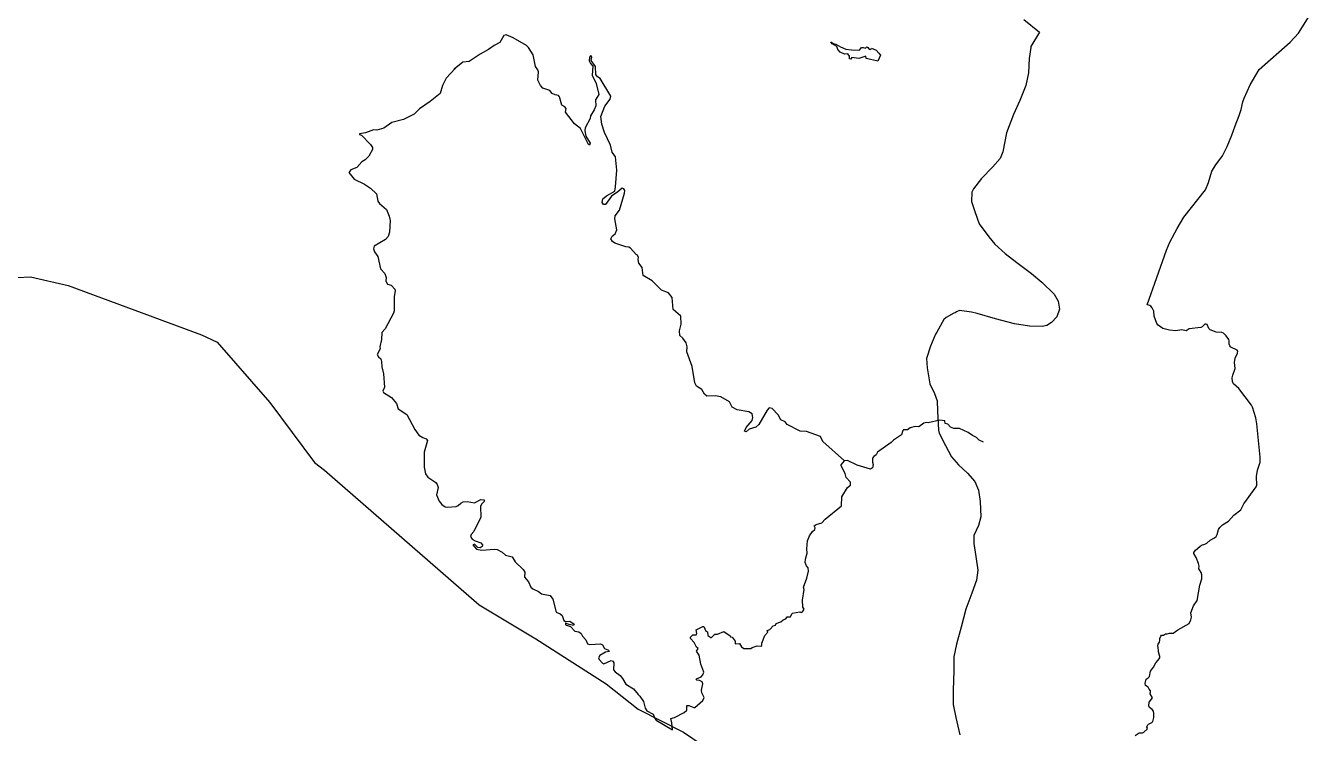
# Model space of a CAD drawing. Header units: millimetres. Extents: x 170 to 95391, y -643 to 69125.
# Drawn here: x 74260 to 94126, y 21765 to 32716 of the extents above; entities that cross this region are included whole.
import ezdxf

# ---------------------------------------------------------------- set-up
doc = ezdxf.new("R2010")
doc.units = ezdxf.units.MM
for name, color, linetype in [('railways', 4, 'Continuous'), ('roads_1', 1, 'Continuous'), ('roads_2', 2, 'Continuous'), ('roads_3', 3, 'Continuous'), ('water', 7, 'Continuous')]:
    doc.layers.add(name, color=color, linetype=linetype)

msp = doc.modelspace()

# ---------------------------------------------------------------- linework, layer by layer
at = {"layer": 'railways'}
for points in [[(89707.51, 32813.81), (89949.96, 32614.35), (89814.84, 32392.2), (89813.81, 32376.69), (89791.99, 32209.45), (89777.57, 31985.65), (89736.45, 31788.56), (89643.45, 31560.69), (89545.69, 31341.69), (89437.11, 31059.58), (89384.02, 30761.71), (89341.4, 30658.83), (89223.89, 30524.16), (89051.58, 30352.06), (88926.28, 30190.83), (88904, 30138.84), (88899.51, 29993.68), (88949.59, 29838.3), (89017.74, 29651.81), (89166.31, 29448.33), (89258.76, 29335.98), (89421.01, 29188.96), (89598.63, 29049.63), (89828.84, 28881.26), (89984.45, 28746.47), (90178.18, 28561.64), (90240.95, 28452.75), (90257.66, 28329.67), (90218.8, 28211.26), (90137.89, 28120.74), (90061.97, 28074.53), (89993.85, 28059.32), (89796.44, 28064.63), (89564.66, 28102.25), (89267.91, 28181.16), (88984.57, 28260.02), (88899.37, 28281.46), (88713.57, 28310.02), (88663.63, 28286.97), (88643.45, 28274.88), (88626.16, 28267.2), (88507.98, 28202.35), (88470.45, 28169.28), (88362.19, 27971.4), (88340.97, 27941.58), (88264.39, 27754.64), (88201.2, 27563.21), (88213.01, 27421.3), (88252.12, 27172.88), (88323.32, 27024.04), (88368.81, 26909.69), (88372.86, 26748.97), (88384.94, 26458.56), (88399.09, 26408.63), (88496.01, 26222), (88590.1, 26044.25), (88694.02, 25920.76), (88837.22, 25789.34), (88948.81, 25664.71), (89003.8, 25530.36), (89029.84, 25352.93), (89043.14, 25115.71), (89007.05, 24979.56), (88935.4, 24824.73), (88934.85, 24701.72)], [(88934.85, 24701.72), (88965.58, 24502.1), (88993.38, 24291.41), (88973.5, 24136.35), (88904.52, 23936.08), (88810.37, 23684.94), (88737.19, 23407.11), (88663.12, 23143.69), (88626.75, 22949.92), (88621.92, 22731.62), (88615.77, 22434.64), (88611.88, 22213.02), (88654.09, 22007.8), (88719.04, 21740.42)]]:
    msp.add_lwpolyline(points, dxfattribs=at)
at = {"layer": 'roads_1'}
msp.add_lwpolyline([(73933.06, 28811.2), (74336.24, 28829.27), (74916.62, 28694.9), (76979.91, 27929.96), (77223.2, 27818.07), (78036.57, 26884.39), (78729.55, 25955.44), (78885.23, 25835.87), (81278.13, 23751.45), (82154.76, 23226.87), (83245.83, 22529.28), (83738.94, 22137.77), (84439.68, 21782.1), (85031.6, 21381.95), (85662.85, 20850.57), (86474.82, 20224.15), (87356.41, 19503.22), (87655.47, 19194.61)], dxfattribs=at)
at = {"layer": 'roads_2'}
for points in [[(91614.56, 28394.76), (91916.72, 29240.52), (91967.07, 29363.4), (92080.3, 29578.09), (92184.64, 29752.91), (92519.43, 30177.64), (92564.07, 30288.34), (92614.74, 30463.27), (92678.4, 30562.84), (92784.58, 30703.33), (92856.19, 30848.31), (92926, 31022.09), (92976.53, 31168.23), (93042.44, 31326.52), (93072.53, 31418.41), (93098.9, 31538), (93119.36, 31596.67), (93211.33, 31801.43), (93350.46, 32036.02), (93828.93, 32459.37), (93958.06, 32597.59), (94126.03, 32862.04)], [(92338.13, 24563.56), (92365.13, 24601.16), (92431.62, 24658.64), (92459.59, 24675.2), (92508.55, 24690.62), (92537.48, 24706.07), (92592.33, 24755.82), (92659.69, 24792.25), (92685.67, 24813.26), (92701.21, 24839.81), (92719.75, 24917.32), (92741.95, 24952.72), (92784.39, 24991.42), (92876.75, 25046.63), (92957.77, 25140.65), (93063.67, 25224.64), (93113.05, 25317.61), (93304.14, 25579.8), (93314.8, 25607.48), (93307.68, 25738.21), (93326.3, 25837.88), (93367.17, 25961.88), (93367.49, 26039.42), (93315.95, 26554.65), (93299.95, 26649.95), (93247.9, 26810.68), (93230.77, 26841.73), (93033.14, 27099.12), (92953.8, 27173.49), (92938.62, 27210.08), (92934.05, 27264.37), (92940.94, 27307.56), (92980.77, 27412.72), (92970.52, 27505.8), (92976.64, 27570.04), (93014.34, 27647.51), (93020.22, 27678.53), (93006.87, 27695.16), (92909.2, 27739.67), (92893.96, 27762.96), (92887.35, 27786.24), (92887.57, 27839.41), (92880.86, 27861.58), (92837.97, 27918.17), (92797.79, 27958.12), (92773.86, 27965.92), (92685.62, 27973.85), (92593.66, 28009.48), (92572.56, 28028.35), (92545.03, 28090.44), (92528.77, 28098.23), (92510.55, 28097.16), (92466.19, 28055.14), (92446.02, 28043.01), (92265.47, 28024.52), (92219.33, 27994.71), (92151.26, 28010.35), (92058.13, 27996.13), (91964.04, 28001.87), (91856.71, 28027.56), (91784.95, 28079.78), (91766.86, 28107.5), (91724.12, 28219.48), (91718.7, 28295.94), (91694.01, 28350.27), (91672.07, 28374.69), (91657.73, 28383.59), (91614.56, 28394.76)], [(91428.64, 21731.64), (91493.16, 21771.39), (91543.12, 21772.4), (91566.18, 21781.22), (91617.32, 21832.07), (91620.25, 21845.36), (91613.51, 21861.99), (91615.49, 21875.28), (91629.11, 21898.52), (91637.78, 21907.36), (91687.74, 21930.52), (91703.26, 21948.21), (91718.86, 22009.11), (91721.06, 22074.46), (91714.5, 22109.93), (91692.46, 22135.45), (91650.39, 22165.44), (91639.86, 22190.94), (91644.89, 22245.21), (91698.97, 22312.68), (91664.72, 22374.79), (91669.67, 22411.34), (91666.84, 22423.53), (91645.77, 22450.15), (91629.6, 22481.21), (91591.25, 22505.65), (91585.62, 22535.58), (91600.31, 22605.34), (91632.12, 22621.88), (91654.28, 22646.21), (91668.06, 22729.27), (91716.35, 22786.78), (91748.3, 22858.72), (91787.88, 22898.53), (91811.99, 22931.71), (91814.02, 22956.07), (91794.17, 23024.8), (91794.29, 23051.39), (91784.73, 23081.32), (91783.97, 23128.95), (91785.96, 23145.57), (91805.37, 23176.55), (91814.13, 23207.54), (91813.27, 23230.8), (91825.9, 23269.55), (91837.47, 23282.82), (91868.16, 23284.98), (91898.06, 23304.86), (91927.8, 23307.02), (91959.48, 23316.92), (92017.1, 23315.7), (92090.29, 23366.52), (92266.47, 23466.98), (92289.71, 23521.21), (92301.4, 23564.4), (92291.13, 23630.89), (92334.73, 23738.26), (92392.71, 23820.12), (92430.15, 24059.34), (92463.16, 24156.75), (92464.38, 24219.89), (92451.12, 24256.48), (92424.42, 24293.08), (92417.69, 24310.82), (92418.82, 24349.59), (92411.32, 24391.7), (92375.28, 24484.83), (92339.97, 24545.83), (92338.13, 24563.56)]]:
    msp.add_lwpolyline(points, dxfattribs=at)
at = {"layer": 'roads_3'}
for points in [[(83006.21, 32254.17), (82987.87, 32227.66), (82981.83, 32170.06), (82999.84, 32132.29), (83039.86, 32088.87), (83027.64, 31948.18), (83091.18, 31820.41), (83132.48, 31651.74), (83078.39, 31566.68), (83083.68, 31476.89), (83057.48, 31411.64), (83003.37, 31322.14), (82998.35, 31278.95), (82920.01, 31135.28), (82915.95, 31090.97), (82927.97, 31005.57), (82996.42, 30899.94), (82986.68, 30868.96), (82972.35, 30876.79), (82846.16, 31122.36), (82751.68, 31194.88), (82616.55, 31377.32), (82623.56, 31436.02), (82605.47, 31458.28), (82555.78, 31484.03), (82522.93, 31617.19), (82505.77, 31633.9), (82454.09, 31645.25), (82409.18, 31668.75), (82370.13, 31714.39), (82262.04, 31747.09), (82224.89, 31789.4), (82184.13, 31874.94), (82194.38, 32003.45), (82186.87, 32033.41), (82149.78, 32086.8), (82116.21, 32263.18), (82042.08, 32378.83), (82008.7, 32407.81), (81805.25, 32526.35), (81696.28, 32573.47), (81657.92, 32565.91), (81599.86, 32456.5), (81511.48, 32410.41), (81424.91, 32345.48), (81291.38, 32277.47), (81125.03, 32164.2), (81025.33, 32152.54), (80891.57, 32042.42), (80905.99, 32051.21), (80766.27, 31901.23), (80710.11, 31789.59), (80675.91, 31665.65), (80520.99, 31541.24), (80352.71, 31429.1), (80271.79, 31346.42), (80104.64, 31266.41), (79927.1, 31215.28), (79801.11, 31128.41), (79696.5, 31096.83), (79644.79, 31103.76), (79519.97, 31056.79), (79427.91, 31042.88), (79424.01, 31029.6)], [(89083.85, 26270.3), (89016.9, 26303.85), (88975.87, 26345.04), (88910.83, 26376.36), (88844.89, 26422.1), (88711.92, 26481.45), (88623.74, 26481.85), (88574.95, 26504.24), (88533.94, 26549.86), (88491.81, 26560.03), (88483.37, 26601.07), (88408.64, 26609.17), (88228.26, 26571.22), (88200.48, 26576.89), (88160.16, 26563.77), (88083.23, 26509.83), (88024.77, 26512.31), (87948.94, 26491.61), (87905.68, 26462.99), (87847.21, 26464.37), (87832.77, 26452.25), (87812.33, 26384.74), (87688.29, 26302.2), (87652.65, 26265.8), (87442.97, 26114.95), (87419.76, 26072.95), (87385.15, 26049.84), (87366.8, 26022.22), (87363.65, 25963.5), (87374.97, 25923.55), (87365.16, 25875.94), (87333.42, 25853.92), (87128.56, 25915.84), (86976.49, 25988.59), (86930.45, 25984.38), (86595.39, 26281.87), (86563.17, 26359.6), (86343.06, 26434.9), (86248.18, 26438.68), (86045.46, 26542.72), (86013.06, 26583.88), (85947.07, 26614.12), (85905.29, 26696.33), (85813.72, 26789.87), (85766.81, 26801.18), (85734.04, 26765.87), (85607.39, 26543.73), (85561.18, 26501.84), (85456.54, 26470.21), (85408.41, 26429.44), (85384.5, 26440.64), (85412.59, 26499.24), (85501.3, 26606.31), (85515.91, 26653.89), (85500.83, 26707.16), (85454.02, 26740.64), (85272.05, 26771.45), (85193.64, 26811.73), (85154.75, 26893.93), (85017.11, 26974.4), (84929.96, 26990.34), (84800.53, 26984.33), (84767.13, 27014.41), (84722.43, 27086.67), (84644.09, 27138.04), (84618.46, 27188.03), (84576.58, 27442.03), (84491.45, 27669.64), (84495.65, 27744.98), (84479.67, 27808.23), (84432.11, 27880.5), (84382.48, 27922.86), (84379, 27992.7), (84405.4, 28098.96), (84398.35, 28223.11), (84281.93, 28324.54), (84267.52, 28510.8), (84209.4, 28579.8), (84101.32, 28623.56), (83954.45, 28767.26), (83815.89, 28847.75), (83801.19, 28973.05), (83751.7, 29042.01), (83737.61, 29098.61), (83742.55, 29127.4), (83728.37, 29166.25), (83707.32, 29174.12), (83618.71, 29275.42), (83594.82, 29288.84), (83547.88, 29293.51), (83379.5, 29348.66), (83344.17, 29375.44), (83318.51, 29416.57), (83337.89, 29458.59), (83383.12, 29496.04), (83406.42, 29555.77), (83377.57, 29725.47), (83381.65, 29774.22), (83448.22, 29862.54), (83530.04, 30124.78), (83532.16, 30163.56), (83517.92, 30190.23), (83493.07, 30203.65), (83426.64, 30143.03), (83324.73, 30077.06), (83232.09, 29948.97), (83200.47, 29950.24), (83183.36, 29978.03), (83193.25, 30036.72), (83250.01, 30081.87), (83376.88, 30156.58), (83389.67, 30220.8), (83406.31, 30478.93), (83388.2, 30687.38), (83338.74, 30760.77), (83312.46, 30868.41), (83215.71, 31061.73), (83178.04, 31191.59), (83163.31, 31308.03), (83222.58, 31470.64), (83305.53, 31578.83), (83317.28, 31627.53), (83150.98, 31898.79), (83111.84, 31925.59), (83086.15, 31961.18), (83081.04, 32085.33), (83012.53, 32178.77), (83021.41, 32229.71), (83006.21, 32254.17)], [(79424.01, 31029.6), (79457.49, 31020.55), (79596.62, 30879.05), (79626.06, 30829.02), (79624.93, 30797.99), (79569.75, 30695.23), (79512.91, 30637.9), (79463.89, 30610.46), (79382.92, 30523.35), (79291.69, 30486.17), (79263.68, 30446.43), (79342.63, 30338.49), (79502.24, 30262.26), (79596.79, 30203.01), (79689.25, 30111.64), (79711.65, 30001.8), (79734.43, 29961.78), (79845.11, 29872.52), (79886.71, 29767.01), (79901.69, 29701.54), (79889.23, 29523.18), (79867.77, 29453.48), (79827.28, 29409.37), (79652.3, 29305.03), (79640.56, 29260.76), (79659.47, 29214.11), (79708.93, 29145.13), (79750.07, 28955.4), (79816.77, 28883.01), (79836.54, 28817.51), (79834.33, 28762.11), (79858.05, 28717.65), (79914.49, 28698.51), (79970.7, 28637.25), (79979.19, 28611.72), (79962.43, 28525.36), (79962.19, 28302.61), (79954.32, 28264.97), (79825.55, 28022.96), (79774.44, 27966.71), (79767.15, 27858.14), (79740.67, 27747.46), (79747.21, 27715.29), (79701.69, 27629.09), (79720.65, 27589.09), (79755.01, 27562.31), (79767.25, 27521.23), (79770.63, 27438.1), (79799.76, 27329.33), (79813.96, 27119.8), (79788.73, 27062.3), (79797.23, 27038.98), (79921.43, 26961.85), (80000.5, 26870.54), (80025.93, 26787.29), (80157.75, 26701.25), (80283.04, 26468.95), (80345.83, 26379.96), (80404.09, 26340.86), (80459.59, 26321.72), (80476.7, 26295.03), (80425.89, 26114.66), (80429.47, 25886.34), (80449.04, 25780.95), (80482.31, 25728.69), (80606.5, 25646.02), (80630.29, 25613.75), (80642.53, 25570.46), (80618.9, 25454.22), (80657.7, 25358.71), (80701.53, 25307.5), (80752.14, 25269.55), (80781.82, 25263.85), (80923.78, 25277.5), (80954.53, 25290.64), (80995.96, 25329.21), (81031.52, 25345.65), (81094.83, 25353.07), (81206.9, 25333.64), (81302.06, 25381.9), (81357.64, 25377.18)], [(84270.63, 21818.15), (84262.55, 21929.01), (84242.74, 21994.5), (84303.24, 22011.93), (84452.25, 22085.44), (84494.64, 22126.23), (84494.02, 22194.95), (84521.84, 22195.92), (84599.35, 22163.4), (84617.58, 22164.41), (84737.98, 22272.43), (84758.36, 22321.09), (84725.15, 22392.18), (84719.59, 22430.99), (84738.3, 22531.75), (84731.75, 22563.92), (84689.66, 22585.19), (84648.43, 22586.5), (84638.89, 22596.52), (84643.74, 22606.47), (84715.81, 22637.14), (84741.86, 22670.26), (84753.57, 22711.21), (84706.25, 22837.78), (84683.91, 22974.2), (84643.94, 23035.35), (84667.16, 23078.46), (84640.42, 23099.65), (84604.34, 23171.86), (84550.95, 23234.19), (84550.09, 23254.14), (84585.73, 23287.21), (84635.6, 23288.07), (84648.17, 23309.07), (84635.03, 23366.76), (84739.8, 23419.44), (84753.21, 23416.05), (84788.34, 23344.95), (84812.26, 23334.85), (84815.82, 23278.32), (84861.68, 23245.95), (84876.07, 23245.88), (84924.27, 23299.95), (84966.47, 23300.85), (85065.43, 23340.26), (85164.81, 23272.17), (85168.59, 23259.96), (85193.5, 23255.41), (85241.13, 23190.9), (85241.88, 23148.78), (85309.03, 23153.99), (85340.41, 23101.75), (85375.77, 23076.09), (85484.12, 23076.67), (85505.3, 23093.19), (85579.26, 23118.32), (85636.77, 23114.72), (85655.04, 23125.71), (85650.41, 23158.98), (85699.89, 23278.43), (85748.08, 23329.18), (85737.67, 23358.04), (85777.05, 23372.26), (85826.23, 23429.65), (85863.67, 23438.33), (85873.39, 23465.99), (85944.47, 23491.14), (85981.05, 23521.99), (86024.26, 23535.08), (86043.61, 23570.45), (86094.41, 23566.88), (86114.77, 23612.22), (86129.2, 23623.24), (86239.58, 23645.98), (86262.54, 23635.9), (86283.69, 23646.88), (86305.93, 23686.67), (86288.81, 23715.56), (86283.59, 23827.52), (86309.3, 23990.3), (86297.98, 24029.15), (86347.53, 24164.11), (86372.99, 24277.03), (86368.43, 24325.82), (86342.7, 24356.97), (86325.7, 24411.35), (86327.84, 24459), (86356.1, 24553.06), (86350.66, 24618.47), (86359.88, 24742.55), (86388.07, 24823.32), (86435.36, 24889.58), (86472.91, 24921.54), (86475.91, 24947.02), (86464.54, 24977), (86494.35, 24995.69), (86582.69, 25024.09), (86634.72, 25079.25), (86884.01, 25287.52), (86893.29, 25423.79), (86976.42, 25569.68), (87026.45, 25607.13), (87026.65, 25650.35), (86959.9, 25723.81), (86944.85, 25784.83), (86883.11, 25907.03), (86883.19, 25922.54), (86930.45, 25984.38)], [(81357.64, 25377.18), (81354.62, 25350.6), (81312.24, 25312.03), (81299.59, 25277.74), (81302.54, 25109.27), (81197.85, 24890.39), (81152.54, 24841.87), (81146.63, 24813.08), (81168.47, 24771.96), (81214.33, 24742.91), (81305.27, 24714.72), (81330.99, 24684.67), (81324.14, 24658.1), (81295.25, 24633.87), (81259.82, 24640.71), (81203.52, 24691.99), (81178.54, 24682.14), (81238.59, 24615.33), (81321.91, 24598.27), (81513.76, 24616.11), (81558.78, 24608.11), (81635.28, 24571.14), (81687.76, 24523.21), (81788.29, 24494.98), (81832.94, 24417.17), (81959.85, 24300.15), (81983.62, 24261.24), (81980.34, 24183.68), (82042.27, 24108), (82076.36, 24024.7), (82110.75, 24000.14), (82198.76, 23962.01), (82242.68, 23926.32), (82375.82, 23899.03), (82420.59, 23842.28), (82468.44, 23638.12), (82531.59, 23613.41), (82561.2, 23591.1), (82589.56, 23512.27), (82613.46, 23496.63), (82679.63, 23499.61), (82748.45, 23457.15), (82740.67, 23435.02), (82668.83, 23449.8), (82616.21, 23472.23), (82615.12, 23446.75), (82691.69, 23419.76), (82757.48, 23348.5), (82820.71, 23337.09), (82855.11, 23312.53), (82875.98, 23270.31), (82931.29, 23210.19), (82953.05, 23152.45), (82991.33, 23137.84), (83158.24, 23149.19), (83186.92, 23132.42), (83219.25, 23079.06), (83281.45, 23054.36), (83289, 23031.05), (83234.29, 23020.25), (83147.74, 22970.81), (83127.43, 22935.45), (83134.96, 22908.82), (83186.44, 22848.71), (83205.58, 22840.86), (83321.87, 22894.57), (83345.8, 22884.48), (83362.92, 22857.79), (83356.61, 22747), (83381.39, 22716.95), (83459.73, 22660.04), (83497.85, 22613.3), (83546.32, 22525.5), (83667.75, 22456.18), (83738.25, 22363.84), (83765.95, 22342.65), (83819.24, 22259.26), (83846.53, 22157.17), (83875.1, 22116.02), (83969.77, 22063.46), (83995.31, 21993.52), (84017.26, 21971.24), (84270.63, 21818.15)]]:
    msp.add_lwpolyline(points, dxfattribs=at)
at = {"layer": 'water'}
msp.add_lwpolyline([(87489.93, 32258.18), (87445.85, 32168.55), (87268.42, 32208.41), (87262.66, 32243.05), (87152.98, 32209.7), (87043.51, 32221.25), (87029.34, 32197.76), (87011.6, 32202.26), (87010.31, 32242.77), (86985.33, 32280.44), (86933.5, 32276.27), (86864.82, 32306.05), (86828.76, 32348.19), (86812.69, 32393.19), (86740.37, 32434.76), (86721.28, 32466.53), (86756.67, 32440.58), (86795.85, 32430.82), (86870.4, 32389.97), (86955.33, 32353.48), (87039.64, 32340.56), (87165.41, 32335.56), (87193, 32379.6), (87221.87, 32378.73), (87257.32, 32366.04), (87277.42, 32390.25), (87295.13, 32378.39), (87316.47, 32353.25), (87340.87, 32349.46), (87350.57, 32366.35), (87420.74, 32337.3), (87464.19, 32291.44), (87489.93, 32258.18)], close=True, dxfattribs=at)

doc.saveas('drawing.dxf')
